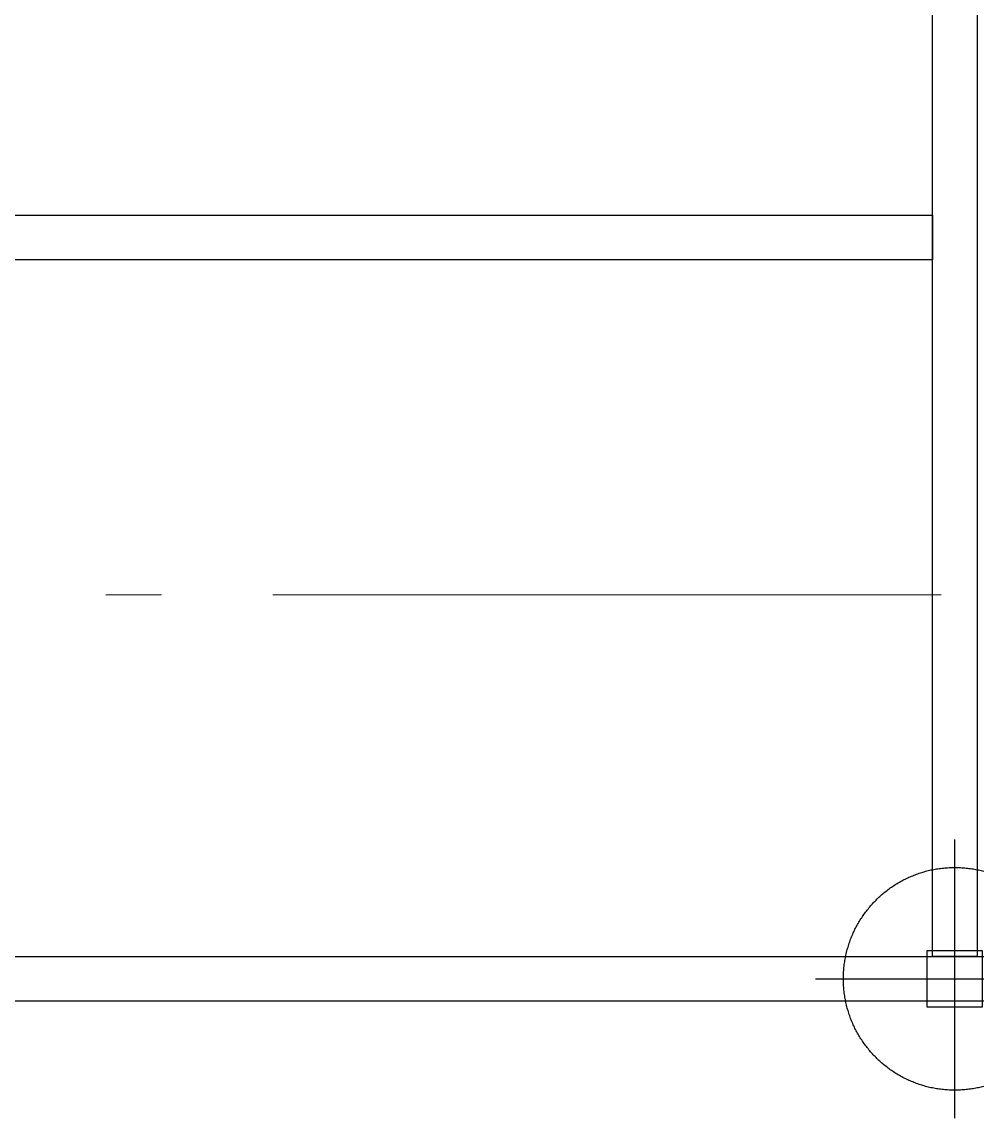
# Model space of a CAD drawing. Header units: millimetres. Extents: x -187347 to 135007, y -6415 to 292048.
# Drawn here: x -59542 to -57827, y 85116 to 87084 of the extents above; entities that cross this region are included whole.
import ezdxf

# ---------------------------------------------------------------- set-up
doc = ezdxf.new("R2010")
doc.units = ezdxf.units.MM
doc.header["$LTSCALE"] = 100
doc.linetypes.add('HIDDEN', pattern=[9.525, 6.35, -3.175])
doc.linetypes.add('Z_LINE-CNTR', pattern=[17, 12, -2, 1, -2])
doc.layers.get('0').update_dxf_attribs({"lineweight": 18})
doc.layers.add('S-GRID', color=7, linetype='Continuous', lineweight=5)
doc.layers.add('STEEL', color=5, linetype='Continuous')

# ---------------------------------------------------------------- blocks, each defined once
blk = doc.blocks.new('chilling_column100')
at = {"color": 4, "linetype": 'HIDDEN', "ltscale": 20}
for p, q in [((0, -250), (0, 250)), ((-250, 0), (250, 0))]:
    blk.add_line(p, q, dxfattribs=at)
at = {"color": 1, "linetype": 'Continuous', "ltscale": 20}
for p, q in [((50, 50), (-50, 50)), ((-50, 50), (-50, -50)), ((50, -50), (50, 50)), ((-50, -50), (50, -50))]:
    blk.add_line(p, q, dxfattribs=at)
at = {"color": 4, "linetype": 'HIDDEN', "ltscale": 20}
blk.add_circle((0, 0), 200, dxfattribs=at)
blk = doc.blocks.new('steel weighing')
at = {"layer": 'STEEL', "color": 7, "linetype": 'ByBlock', "ltscale": 20, "elevation": 1.7}
for points in [[(859801.8, 776271.5), (859881.8, 776271.5), (859881.8, 771851.5), (859801.8, 771851.5)], [(854381.8, 773182.8), (859801.8, 773182.8), (859801.8, 773102.8), (854381.8, 773102.8)], [(848791.8, 771851.5), (876631.8, 771851.5), (876631.8, 771771.5), (848791.8, 771771.5)]]:
    blk.add_lwpolyline(points, close=True, dxfattribs=at)
at = {"layer": 'STEEL', "color": 7, "linetype": 'ByBlock', "ltscale": 20}
blk.add_blockref('chilling_column100', (859841.8, 771811.5), dxfattribs=at)

msp = doc.modelspace()

# ---------------------------------------------------------------- linework, layer by layer
at = {"layer": 'S-GRID', "color": 152, "linetype": 'Z_LINE-CNTR'}
msp.add_line((-89691.4, 86055), (-18064, 86055), dxfattribs=at)

# ---------------------------------------------------------------- block references
at = {"layer": 'STEEL', "color": 6, "linetype": 'ByBlock'}
msp.add_blockref('steel weighing', (-917708.7, -686445.9, -1.7), dxfattribs=at)

doc.saveas('drawing.dxf')
